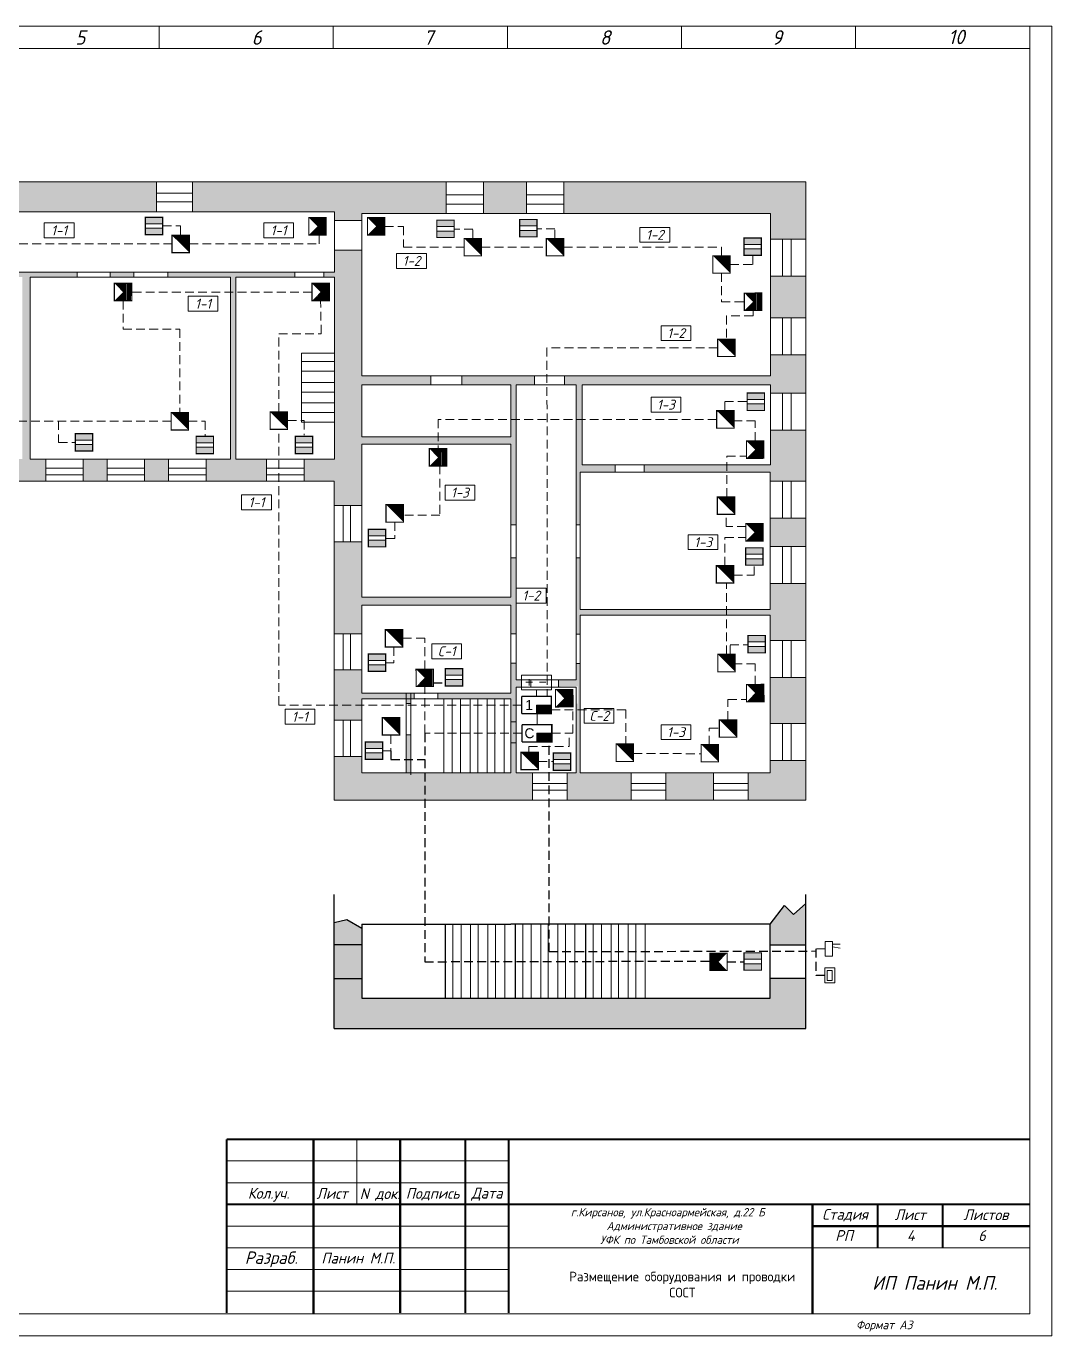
# Model space of a CAD drawing. Header units: inches. Extents: x 859 to 2125, y 393 to 1751.
# Drawn here: x 1152.2 to 1226.6, y 1275.6 to 1370.6 of the extents above; entities that cross this region are included whole.
import ezdxf

# ---------------------------------------------------------------- set-up
doc = ezdxf.new("R2010")
doc.units = ezdxf.units.IN
doc.header["$MEASUREMENT"] = 0
for name, pattern in [('Caddy_Solid', [0]), ('HIDDEN2', [4.7625, 3.175, -1.5875]), ('НЕВИДИМАЯ', [9.525, 6.35, -3.175])]:
    doc.linetypes.add(name, pattern=pattern)
doc.layers.get('0').transparency = 0.7
for name, color, linetype in [('BLK_12_THHN', 9, 'Continuous'), ('DESC', 7, 'Continuous'), ('LINK', 9, 'Continuous')]:
    doc.layers.add(name, color=color, linetype=linetype)
doc.styles.get("Standard").update_dxf_attribs({"font": 'GOST_Common Italic_0.ttf'})

# ---------------------------------------------------------------- blocks, each defined once
blk = doc.blocks.new('Объем')
at = {"const_width": 0.2}
blk.add_lwpolyline([(0, 0), (0, 3), (3, 3), (3, 0)], close=True, dxfattribs=at)
for points in [[(0.21, 2.94), (0.21, 0.09)], [(0.41, 2.94), (0.41, 0.09)], [(0.61, 2.94), (0.61, 0.09)], [(0.8, 2.94), (0.8, 0.09)], [(1.01, 2.94), (1.01, 0.09)], [(1.21, 2.94), (1.21, 0.09)], [(1.39, 1.52), (2.81, 2.97)], [(1.39, 2.94), (1.39, 0.09)], [(1.56, 2.93), (1.56, 1.76)], [(1.76, 2.94), (1.76, 1.94)], [(1.94, 2.95), (1.94, 2.15)], [(2.13, 2.93), (2.13, 2.33)], [(2.3, 2.93), (2.3, 2.52)], [(2.49, 2.94), (2.49, 2.7)], [(1.39, 1.48), (2.82, 0.03)], [(1.56, 0.09), (1.56, 1.25)], [(1.74, 0.06), (1.74, 1.05)], [(1.94, 0.06), (1.94, 0.87)], [(2.13, 0.05), (2.13, 0.66)], [(2.31, 0.06), (2.31, 0.48)], [(2.49, 0.07), (2.49, 0.29)]]:
    blk.add_lwpolyline(points, dxfattribs=at)
blk = doc.blocks.new('Звуковой')
blk.add_lwpolyline([(0.1, 2.9, 0, 4, 0), (1.5, 1.51, 4, 4, 0)], format="xyseb")
at = {"const_width": 0.2}
blk.add_lwpolyline([(0, 0), (0, 3), (3, 3), (3, 0)], close=True, dxfattribs=at)

msp = doc.modelspace()

# ---------------------------------------------------------------- hatches: boundary and pattern name
at = {"layer": 'DESC'}
h = msp.add_hatch(color=0, dxfattribs=at)
h.dxf.hatch_style = 1
h.paths.add_polyline_path([(1206.217, 1356.991), (1206.217, 1355.137), (1208.785, 1355.137), (1208.785, 1359.302), (1191.217, 1359.302), (1191.217, 1356.991)])
h.paths.add_polyline_path([(1182.685, 1356.991), (1182.685, 1359.302), (1164.272, 1359.302), (1164.272, 1357.114), (1174.584, 1357.114), (1174.584, 1356.485), (1176.558, 1356.485), (1176.558, 1356.991)])
h.paths.add_polyline_path([(1188.51, 1356.991), (1188.51, 1359.302), (1185.393, 1359.302), (1185.393, 1356.991)])
h.paths.add_polyline_path([(1161.651, 1357.114), (1161.651, 1359.302), (1149.719, 1359.302), (1149.719, 1357.114)])
h.paths.add_polyline_path([(1139.746, 1359.302), (1139.746, 1357.62), (1142.655, 1357.62), (1142.655, 1356.367), (1144.731, 1356.367), (1144.731, 1357.114), (1147.099, 1357.114), (1147.099, 1359.302)])
h.paths.add_polyline_path([(1144.731, 1352.382), (1148.5, 1352.382), (1148.5, 1352.742), (1144.731, 1352.742), (1144.731, 1354.297), (1142.655, 1354.297), (1142.655, 1352.742), (1139.974, 1352.742), (1139.974, 1352.389), (1142.655, 1352.389), (1142.655, 1338.921), (1141.308, 1338.921), (1141.308, 1337.565), (1147.019, 1337.565), (1147.019, 1339.172), (1144.731, 1339.163)])
h.paths.add_polyline_path([(1151.917, 1339.192), (1149.744, 1339.184), (1149.744, 1337.565), (1153.616, 1337.565), (1153.616, 1339.163), (1152.48, 1339.163), (1152.48, 1352.382), (1155.906, 1352.382), (1155.906, 1352.742), (1150.749, 1352.742), (1150.749, 1352.382), (1151.917, 1352.382)])
h.paths.add_polyline_path([(1167.41, 1352.382), (1171.695, 1352.382), (1171.695, 1352.742), (1162.486, 1352.742), (1162.486, 1352.382), (1167.022, 1352.382), (1167.022, 1339.163), (1165.252, 1339.163), (1165.252, 1337.565), (1169.647, 1337.565), (1169.647, 1339.163), (1167.41, 1339.163)])
h.paths.add_polyline_path([(1160.014, 1352.382), (1160.014, 1352.742), (1158.304, 1352.742), (1158.304, 1352.382)])
h.paths.add_polyline_path([(1135.66, 1352.742), (1135.66, 1352.389), (1135.909, 1352.389), (1135.909, 1338.921), (1134.569, 1338.921), (1134.569, 1337.565), (1138.784, 1337.565), (1138.784, 1338.921), (1136.289, 1338.921), (1136.289, 1352.389), (1137.736, 1352.389), (1137.736, 1352.742)])
h.paths.add_polyline_path([(1124.693, 1350.314), (1133.327, 1350.314), (1133.327, 1352.389), (1133.721, 1352.389), (1133.721, 1352.742), (1133.321, 1352.742), (1133.321, 1354.336), (1132.961, 1354.336), (1132.961, 1350.674), (1124.693, 1350.674), (1124.693, 1354.863), (1124.079, 1354.863), (1124.079, 1353.536), (1109.624, 1353.536), (1109.624, 1357.908), (1111.667, 1357.908), (1111.667, 1359.302), (1108.17, 1359.302), (1108.17, 1357.908), (1109.13, 1357.908), (1109.13, 1353.541), (1108.17, 1353.541), (1108.17, 1352.892), (1124.079, 1352.892), (1124.079, 1339.3), (1123.419, 1339.3), (1123.419, 1337.565), (1126.086, 1337.565), (1126.086, 1338.921), (1124.693, 1338.921)])
h.paths.add_polyline_path([(1124.079, 1357.908), (1124.079, 1356.827), (1124.693, 1356.827), (1124.693, 1357.908), (1127.369, 1357.908), (1127.369, 1359.302), (1114.466, 1359.302), (1114.466, 1357.908)], flags=17)
h.paths.add_polyline_path([(1137.134, 1357.62), (1137.134, 1359.302), (1130.169, 1359.302), (1130.169, 1357.908), (1132.961, 1357.908), (1132.961, 1356.555), (1133.321, 1356.555), (1133.321, 1357.62)])
h.paths.add_polyline_path([(1128.609, 1338.921), (1128.609, 1337.565), (1132.046, 1337.565), (1132.046, 1338.921)], flags=17)
h.paths.add_polyline_path([(1158.072, 1337.565), (1158.072, 1339.163), (1156.34, 1339.163), (1156.34, 1337.565)])
h.paths.add_polyline_path([(1162.528, 1337.565), (1162.528, 1339.163), (1160.796, 1339.163), (1160.796, 1337.565)])
at = {"layer": 'DESC', "lineweight": 15}
h = msp.add_hatch(color=0, dxfattribs=at)
h.dxf.hatch_style = 1
h.paths.add_polyline_path([(1160.85, 1355.934), (1160.85, 1355.467), (1162.11, 1355.467), (1162.11, 1355.934)])
h.paths.add_polyline_path([(1162.11, 1356.259), (1162.11, 1356.726), (1160.85, 1356.726), (1160.85, 1356.259)])
h = msp.add_hatch(color=0, dxfattribs=at)
h.dxf.hatch_style = 1
h.paths.add_polyline_path([(1181.999, 1355.726), (1181.999, 1355.259), (1183.259, 1355.259), (1183.259, 1355.726)])
h.paths.add_polyline_path([(1183.259, 1356.052), (1183.259, 1356.519), (1181.999, 1356.519), (1181.999, 1356.052)])
h = msp.add_hatch(color=0, dxfattribs=at)
h.dxf.hatch_style = 1
h.paths.add_polyline_path([(1188.018, 1355.777), (1188.018, 1355.31), (1189.278, 1355.31), (1189.278, 1355.777)])
h.paths.add_polyline_path([(1189.278, 1356.102), (1189.278, 1356.57), (1188.018, 1356.57), (1188.018, 1356.102)])
at = {"layer": 'DESC'}
h = msp.add_hatch(color=0, dxfattribs=at)
h.dxf.hatch_style = 1
h.paths.add_polyline_path([(1174.584, 1339.163), (1172.372, 1339.163), (1172.372, 1337.565), (1174.561, 1337.565), (1174.561, 1335.801), (1176.558, 1335.801), (1176.558, 1340.263), (1187.366, 1340.263), (1187.366, 1334.415), (1187.77, 1334.415), (1187.77, 1344.574), (1189.1, 1344.574), (1189.1, 1345.226), (1183.817, 1345.226), (1183.817, 1344.574), (1187.366, 1344.574), (1187.366, 1340.781), (1176.558, 1340.781), (1176.558, 1344.574), (1181.56, 1344.574), (1181.56, 1345.226), (1176.558, 1345.226), (1176.558, 1354.337), (1174.584, 1354.337), (1174.584, 1352.742), (1173.795, 1352.742), (1173.795, 1352.382), (1174.584, 1352.382)])
h.paths.add_polyline_path([(1191.274, 1345.226), (1191.274, 1344.574), (1192.117, 1344.574), (1192.117, 1334.415), (1192.409, 1334.415), (1192.409, 1338.223), (1194.949, 1338.223), (1194.949, 1338.753), (1192.564, 1338.753), (1192.564, 1344.574), (1206.217, 1344.574), (1206.217, 1343.958), (1208.785, 1343.958), (1208.785, 1346.737), (1206.217, 1346.737), (1206.217, 1345.226)])
h.paths.add_polyline_path([(1206.217, 1349.427), (1208.785, 1349.427), (1208.785, 1352.447), (1206.217, 1352.447)])
at = {"layer": 'DESC', "lineweight": 15}
h = msp.add_hatch(color=0, dxfattribs=at)
h.dxf.hatch_style = 1
h.paths.add_polyline_path([(1204.302, 1354.428), (1204.302, 1353.961), (1205.562, 1353.961), (1205.562, 1354.428)])
h.paths.add_polyline_path([(1205.562, 1354.753), (1205.562, 1355.221), (1204.302, 1355.221), (1204.302, 1354.753)])
h = msp.add_hatch(color=0, dxfattribs=at)
h.dxf.hatch_style = 1
h.paths.add_polyline_path([(1204.525, 1343.176), (1204.525, 1342.708), (1205.785, 1342.708), (1205.785, 1343.176)])
h.paths.add_polyline_path([(1205.785, 1343.501), (1205.785, 1343.968), (1204.525, 1343.968), (1204.525, 1343.501)])
h = msp.add_hatch(color=0, dxfattribs=at)
h.dxf.hatch_style = 1
h.paths.add_polyline_path([(1155.767, 1340.23), (1155.767, 1339.762), (1157.027, 1339.762), (1157.027, 1340.23)])
h.paths.add_polyline_path([(1157.027, 1340.555), (1157.027, 1341.022), (1155.767, 1341.022), (1155.767, 1340.555)])
at = {"layer": 'DESC'}
h = msp.add_hatch(color=0, dxfattribs=at)
h.dxf.hatch_style = 1
h.paths.add_polyline_path([(1188.956, 1314.437), (1188.956, 1316.399), (1187.77, 1316.399), (1187.77, 1318.58), (1187.366, 1318.58), (1187.366, 1316.399), (1176.558, 1316.399), (1176.558, 1317.605), (1174.561, 1317.605), (1174.561, 1314.437)])
h.paths.add_polyline_path([(1196.115, 1314.437), (1196.115, 1316.399), (1192.409, 1316.399), (1192.409, 1324.349), (1192.117, 1324.349), (1192.117, 1323.153), (1190.827, 1323.153), (1190.827, 1322.618), (1190.974, 1322.618), (1190.974, 1322.696), (1192.234, 1322.698), (1192.236, 1321.438), (1192.117, 1321.438), (1192.117, 1316.399), (1191.471, 1316.399), (1191.471, 1314.437)])
h.paths.add_polyline_path([(1208.785, 1314.437), (1208.785, 1317.31), (1206.209, 1317.31), (1206.209, 1316.399), (1204.594, 1316.399), (1204.594, 1314.437)])
h.paths.add_polyline_path([(1202.079, 1314.437), (1202.079, 1316.399), (1198.63, 1316.399), (1198.63, 1314.437)])
h.paths.add_polyline_path([(1208.785, 1323.324), (1206.209, 1323.324), (1206.209, 1320), (1208.785, 1320)])
h.paths.add_polyline_path([(1208.785, 1330.139), (1206.209, 1330.139), (1206.209, 1328.256), (1192.409, 1328.256), (1192.409, 1332.013), (1192.117, 1332.013), (1192.117, 1326.481), (1192.409, 1326.481), (1192.409, 1327.843), (1206.209, 1327.843), (1206.209, 1326.013), (1208.785, 1326.013)])
h.paths.add_polyline_path([(1208.785, 1332.828), (1208.785, 1334.891), (1206.209, 1334.891), (1206.209, 1332.828)])
h.paths.add_polyline_path([(1206.217, 1338.753), (1197.06, 1338.753), (1197.06, 1338.223), (1206.209, 1338.223), (1206.209, 1337.581), (1208.785, 1337.581), (1208.785, 1341.269), (1206.217, 1341.269)])
h.paths.add_polyline_path([(1176.558, 1329.167), (1176.558, 1333.176), (1174.561, 1333.176), (1174.561, 1326.502), (1176.558, 1326.502), (1176.558, 1328.569), (1187.366, 1328.569), (1187.366, 1326.493), (1187.77, 1326.493), (1187.77, 1332.013), (1187.366, 1332.013), (1187.366, 1329.167)])
at = {"layer": 'DESC', "lineweight": 15}
h = msp.add_hatch(color=0, dxfattribs=at)
h.dxf.hatch_style = 1
h.paths.add_polyline_path([(1164.532, 1340.036), (1164.532, 1339.568), (1165.792, 1339.568), (1165.792, 1340.036)])
h.paths.add_polyline_path([(1165.792, 1340.361), (1165.792, 1340.828), (1164.532, 1340.828), (1164.532, 1340.361)])
h = msp.add_hatch(color=0, dxfattribs=at)
h.dxf.hatch_style = 1
h.paths.add_polyline_path([(1171.732, 1340.036), (1171.732, 1339.568), (1172.992, 1339.568), (1172.992, 1340.036)])
h.paths.add_polyline_path([(1172.992, 1340.361), (1172.992, 1340.828), (1171.732, 1340.828), (1171.732, 1340.361)])
h = msp.add_hatch(color=0, dxfattribs=at)
h.dxf.hatch_style = 1
h.paths.add_polyline_path([(1177.032, 1333.284), (1177.032, 1332.816), (1178.292, 1332.816), (1178.292, 1333.284)])
h.paths.add_polyline_path([(1178.292, 1333.609), (1178.292, 1334.076), (1177.032, 1334.076), (1177.032, 1333.609)])
h = msp.add_hatch(color=0, dxfattribs=at)
h.dxf.hatch_style = 1
h.paths.add_polyline_path([(1204.418, 1331.945), (1204.418, 1331.477), (1205.678, 1331.477), (1205.678, 1331.945)])
h.paths.add_polyline_path([(1205.678, 1332.27), (1205.678, 1332.737), (1204.418, 1332.737), (1204.418, 1332.27)])
h = msp.add_hatch(color=0, dxfattribs=at)
h.dxf.hatch_style = 1
h.paths.add_polyline_path([(1204.586, 1325.579), (1204.586, 1325.112), (1205.846, 1325.112), (1205.846, 1325.579)])
h.paths.add_polyline_path([(1205.846, 1325.905), (1205.846, 1326.372), (1204.586, 1326.372), (1204.586, 1325.905)])
h = msp.add_hatch(color=0, dxfattribs=at)
h.dxf.hatch_style = 1
h.paths.add_polyline_path([(1177.032, 1324.24), (1177.032, 1323.773), (1178.292, 1323.773), (1178.292, 1324.24)])
h.paths.add_polyline_path([(1178.292, 1324.565), (1178.292, 1325.033), (1177.032, 1325.033), (1177.032, 1324.565)])
at = {"layer": 'DESC'}
h = msp.add_hatch(color=0, dxfattribs=at)
h.dxf.hatch_style = 1
h.paths.add_polyline_path([(1176.558, 1322.191), (1176.558, 1323.877), (1174.561, 1323.877), (1174.561, 1320.229), (1176.558, 1320.229), (1176.558, 1321.781), (1180.353, 1321.781), (1180.353, 1322.191)])
h.paths.add_polyline_path([(1187.366, 1321.781), (1187.366, 1320.116), (1187.77, 1320.116), (1187.77, 1322.618), (1188.159, 1322.618), (1188.159, 1323.153), (1187.77, 1323.153), (1187.77, 1324.361), (1187.366, 1324.361), (1187.366, 1322.191), (1182.083, 1322.191), (1182.083, 1321.781)])
at = {"layer": 'DESC', "lineweight": 15}
h = msp.add_hatch(color=0, dxfattribs=at)
h.dxf.hatch_style = 1
h.paths.add_polyline_path([(1182.622, 1323.181), (1182.622, 1322.714), (1183.882, 1322.714), (1183.882, 1323.181)])
h.paths.add_polyline_path([(1183.882, 1323.506), (1183.882, 1323.973), (1182.622, 1323.973), (1182.622, 1323.506)])
at = {"layer": 'DESC'}
for points in [[(1189.239, 1321.33), (1189.239, 1320.7), (1190.319, 1320.7), (1190.319, 1321.33)], [(1189.267, 1319.277), (1189.267, 1318.647), (1190.347, 1318.647), (1190.347, 1319.277)]]:
    msp.add_hatch(color=0, dxfattribs=at).paths.add_polyline_path(points)
h = msp.add_hatch(color=0, dxfattribs=at)
h.dxf.hatch_style = 1
h.paths.add_polyline_path([(1187.77, 1320.116), (1187.366, 1320.116), (1187.366, 1318.58), (1187.77, 1318.58)])
at = {"layer": 'DESC', "lineweight": 15}
h = msp.add_hatch(color=0, dxfattribs=at)
h.dxf.hatch_style = 1
h.paths.add_polyline_path([(1176.815, 1317.855), (1176.815, 1317.387), (1178.075, 1317.387), (1178.075, 1317.855)])
h.paths.add_polyline_path([(1178.075, 1318.18), (1178.075, 1318.647), (1176.815, 1318.647), (1176.815, 1318.18)])
h = msp.add_hatch(color=0, dxfattribs=at)
h.dxf.hatch_style = 1
h.paths.add_polyline_path([(1190.464, 1317.058), (1190.464, 1316.59), (1191.724, 1316.59), (1191.724, 1317.058)])
h.paths.add_polyline_path([(1191.724, 1317.383), (1191.724, 1317.85), (1190.464, 1317.85), (1190.464, 1317.383)])
h = msp.add_hatch(color=0, dxfattribs=at)
h.dxf.hatch_style = 1
h.paths.add_polyline_path([(1205.566, 1302.884), (1205.566, 1303.352), (1204.306, 1303.352), (1204.306, 1302.884)])
h.paths.add_polyline_path([(1204.306, 1302.559), (1204.306, 1302.092), (1205.566, 1302.092), (1205.566, 1302.559)])
at = {"layer": 'LINK'}
h = msp.add_hatch(color=0, dxfattribs=at)
h.dxf.hatch_style = 1
h.paths.add_polyline_path([(1179.773, 1321.781), (1179.773, 1321.44), (1180.122, 1321.44), (1180.122, 1321.781)])
h.paths.add_polyline_path([(1180.122, 1319.155), (1179.773, 1319.155), (1179.773, 1317.365), (1180.122, 1317.365)])
h.paths.add_polyline_path([(1180.122, 1317.365), (1179.773, 1317.365), (1179.773, 1316.399), (1180.122, 1316.399)])
h = msp.add_hatch(color=0, dxfattribs=at)
h.dxf.hatch_style = 1
h.paths.add_polyline_path([(1208.785, 1306.938), (1207.896, 1306.116), (1207.231, 1306.781), (1206.209, 1305.43), (1206.209, 1303.92), (1208.785, 1303.92)])
h = msp.add_hatch(color=0, dxfattribs=at)
h.dxf.hatch_style = 1
h.paths.add_polyline_path([(1176.558, 1305.123), (1175.468, 1305.75), (1174.561, 1305.527), (1174.561, 1303.96), (1176.558, 1303.96)])
h.paths.add_polyline_path([(1208.785, 1301.504), (1206.209, 1301.504), (1206.209, 1300.048), (1176.558, 1300.048), (1176.558, 1301.485), (1174.561, 1301.485), (1174.561, 1297.866), (1208.785, 1297.866)])
h = msp.add_hatch(color=0, dxfattribs=at)
h.dxf.hatch_style = 1
h.paths.add_polyline_path([(1174.561, 1301.485), (1176.558, 1301.485), (1176.558, 1303.96), (1174.561, 1303.96)])

# ---------------------------------------------------------------- linework, layer by layer
at = {"layer": 'BLK_12_THHN', "color": 0, "lineweight": 15}
for p, q in [((1108.17, 1359.302), (1208.785, 1359.302)), ((1161.651, 1357.114), (1161.651, 1359.302)), ((1164.272, 1357.114), (1164.272, 1359.302)), ((1182.685, 1356.991), (1182.685, 1359.302)), ((1185.393, 1356.991), (1185.393, 1359.302)), ((1188.51, 1356.991), (1188.51, 1359.302)), ((1191.217, 1356.991), (1191.217, 1359.302)), ((1208.785, 1359.302), (1208.785, 1314.437)), ((1164.272, 1358.485), (1161.651, 1358.485)), ((1185.393, 1358.353), (1182.685, 1358.353)), ((1191.217, 1358.353), (1188.51, 1358.353)), ((1164.272, 1357.85), (1161.651, 1357.85)), ((1185.393, 1357.677), (1182.685, 1357.677)), ((1191.217, 1357.677), (1188.51, 1357.677)), ((1144.731, 1357.114), (1174.584, 1357.114)), ((1174.584, 1357.114), (1174.584, 1352.742)), ((1176.558, 1356.485), (1174.584, 1356.485)), ((1176.558, 1356.991), (1206.217, 1356.991)), ((1176.558, 1345.226), (1176.558, 1356.991)), ((1206.217, 1356.991), (1206.217, 1345.226)), ((1176.558, 1354.337), (1174.584, 1354.337)), ((1206.217, 1355.137), (1208.793, 1355.137)), ((1207.102, 1352.447), (1207.102, 1355.137)), ((1207.736, 1352.447), (1207.736, 1355.137)), ((1174.584, 1352.742), (1144.731, 1352.742)), ((1155.906, 1352.382), (1155.906, 1352.742)), ((1158.304, 1352.382), (1158.304, 1352.742)), ((1160.014, 1352.382), (1160.014, 1352.742)), ((1162.486, 1352.382), (1162.486, 1352.742)), ((1171.695, 1352.382), (1171.695, 1352.742)), ((1173.795, 1352.382), (1173.795, 1352.742)), ((1206.217, 1352.447), (1208.793, 1352.447)), ((1167.022, 1352.382), (1152.48, 1352.382)), ((1152.48, 1352.382), (1152.48, 1339.163)), ((1167.022, 1339.163), (1167.022, 1352.382)), ((1167.41, 1339.163), (1167.41, 1352.382)), ((1167.41, 1352.382), (1174.584, 1352.382)), ((1174.584, 1352.382), (1174.584, 1339.163)), ((1206.217, 1349.427), (1208.793, 1349.427)), ((1207.102, 1346.737), (1207.102, 1349.427)), ((1207.736, 1346.737), (1207.736, 1349.427)), ((1172.179, 1341.848), (1172.179, 1346.875)), ((1172.179, 1346.875), (1174.584, 1346.875)), ((1206.217, 1346.737), (1208.793, 1346.737)), ((1174.584, 1346.258), (1172.179, 1346.258)), ((1174.584, 1345.552), (1172.179, 1345.552)), ((1206.217, 1345.226), (1176.558, 1345.226)), ((1181.56, 1344.574), (1181.56, 1345.226)), ((1183.817, 1344.574), (1183.817, 1345.226)), ((1189.1, 1344.574), (1189.1, 1345.226)), ((1191.274, 1344.574), (1191.274, 1345.226)), ((1174.584, 1344.729), (1172.179, 1344.729)), ((1174.584, 1344.023), (1172.179, 1344.023)), ((1187.366, 1344.574), (1176.558, 1344.574)), ((1176.558, 1344.574), (1176.558, 1340.781)), ((1187.366, 1340.781), (1187.366, 1344.574)), ((1192.117, 1344.574), (1187.77, 1344.574)), ((1187.77, 1344.574), (1187.77, 1323.153)), ((1192.117, 1323.153), (1192.117, 1344.574)), ((1192.564, 1338.753), (1192.564, 1344.574)), ((1192.564, 1344.574), (1206.217, 1344.574)), ((1206.217, 1344.574), (1206.217, 1338.753)), ((1206.217, 1343.958), (1208.793, 1343.958)), ((1207.102, 1341.269), (1207.102, 1343.958)), ((1207.736, 1341.269), (1207.736, 1343.958)), ((1174.584, 1343.259), (1172.179, 1343.259)), ((1174.584, 1342.553), (1172.179, 1342.553)), ((1174.584, 1341.848), (1172.179, 1341.848)), ((1206.217, 1341.269), (1208.793, 1341.269)), ((1176.558, 1340.781), (1187.366, 1340.781)), ((1187.366, 1340.263), (1176.558, 1340.263)), ((1176.558, 1340.263), (1176.558, 1329.167)), ((1187.366, 1329.167), (1187.366, 1340.263)), ((1152.48, 1339.163), (1167.022, 1339.163)), ((1153.616, 1337.565), (1153.616, 1339.163)), ((1156.34, 1337.565), (1156.34, 1339.163)), ((1158.072, 1337.565), (1158.072, 1339.163)), ((1160.796, 1337.565), (1160.796, 1339.163)), ((1162.528, 1337.565), (1162.528, 1339.163)), ((1165.252, 1337.565), (1165.252, 1339.163)), ((1174.584, 1339.163), (1167.41, 1339.163)), ((1169.647, 1337.565), (1169.647, 1339.163)), ((1172.372, 1337.565), (1172.372, 1339.163)), ((1156.34, 1338.52), (1153.616, 1338.52)), ((1160.796, 1338.52), (1158.072, 1338.52)), ((1165.252, 1338.52), (1162.528, 1338.52)), ((1172.372, 1338.52), (1169.647, 1338.52)), ((1192.409, 1328.256), (1192.409, 1338.223)), ((1192.409, 1338.223), (1206.209, 1338.223)), ((1206.217, 1338.753), (1192.564, 1338.753)), ((1194.949, 1338.223), (1194.949, 1338.753)), ((1197.06, 1338.223), (1197.06, 1338.753)), ((1206.209, 1338.223), (1206.209, 1328.256)), ((1174.561, 1337.565), (1123.419, 1337.565)), ((1156.34, 1338.026), (1153.616, 1338.026)), ((1160.796, 1338.026), (1158.072, 1338.026)), ((1165.252, 1338.026), (1162.528, 1338.026)), ((1172.372, 1338.026), (1169.647, 1338.026)), ((1174.561, 1314.437), (1174.561, 1337.565)), ((1206.209, 1337.581), (1208.785, 1337.581)), ((1207.093, 1334.891), (1207.093, 1337.581)), ((1207.727, 1334.891), (1207.727, 1337.581)), ((1176.558, 1335.801), (1174.561, 1335.801)), ((1175.197, 1333.176), (1175.197, 1335.801)), ((1175.746, 1333.176), (1175.746, 1335.801)), ((1187.77, 1334.415), (1187.366, 1334.415)), ((1192.409, 1334.415), (1192.117, 1334.415)), ((1206.209, 1334.891), (1208.785, 1334.891)), ((1176.558, 1333.176), (1174.561, 1333.176)), ((1206.209, 1332.828), (1208.785, 1332.828)), ((1207.093, 1330.139), (1207.093, 1332.828)), ((1207.727, 1330.139), (1207.727, 1332.828)), ((1187.77, 1332.013), (1187.366, 1332.013)), ((1192.409, 1332.013), (1192.117, 1332.013)), ((1206.209, 1330.139), (1208.785, 1330.139)), ((1176.558, 1329.167), (1187.366, 1329.167)), ((1187.366, 1328.569), (1176.558, 1328.569)), ((1176.558, 1328.569), (1176.558, 1322.191)), ((1187.366, 1322.191), (1187.366, 1328.569)), ((1206.209, 1328.256), (1192.409, 1328.256)), ((1206.209, 1327.843), (1192.409, 1327.843)), ((1192.409, 1327.843), (1192.409, 1316.399)), ((1206.209, 1316.399), (1206.209, 1327.843)), ((1176.558, 1326.502), (1174.561, 1326.502)), ((1175.197, 1323.877), (1175.197, 1326.502)), ((1175.746, 1323.877), (1175.746, 1326.502)), ((1187.77, 1326.493), (1187.366, 1326.493)), ((1192.409, 1326.481), (1192.117, 1326.481)), ((1206.209, 1326.013), (1208.785, 1326.013)), ((1207.093, 1323.324), (1207.093, 1326.013)), ((1207.727, 1323.324), (1207.727, 1326.013)), ((1187.77, 1324.361), (1187.366, 1324.361)), ((1192.409, 1324.349), (1192.117, 1324.349)), ((1176.558, 1323.877), (1174.561, 1323.877)), ((1187.77, 1323.153), (1192.117, 1323.153)), ((1188.82, 1322.618), (1188.82, 1323.153)), ((1190.827, 1322.618), (1190.827, 1323.153)), ((1206.209, 1323.324), (1208.785, 1323.324)), ((1176.558, 1322.191), (1187.366, 1322.191)), ((1179.773, 1316.399), (1179.773, 1322.191)), ((1180.122, 1316.258), (1180.122, 1322.191)), ((1187.77, 1322.618), (1192.117, 1322.618)), ((1187.77, 1316.399), (1187.77, 1322.618)), ((1192.117, 1322.618), (1192.117, 1316.399)), ((1176.558, 1321.781), (1176.558, 1316.399)), ((1187.366, 1321.781), (1176.558, 1321.781)), ((1180.122, 1321.44), (1179.773, 1321.44)), ((1182.514, 1316.399), (1182.514, 1321.781)), ((1183.121, 1316.399), (1183.121, 1321.781)), ((1183.729, 1316.399), (1183.729, 1321.781)), ((1184.419, 1316.399), (1184.419, 1321.781)), ((1184.972, 1316.399), (1184.972, 1321.781)), ((1185.662, 1316.399), (1185.662, 1321.781)), ((1186.214, 1316.399), (1186.214, 1321.781)), ((1186.904, 1316.399), (1186.904, 1321.781)), ((1187.366, 1316.399), (1187.366, 1321.781)), ((1176.558, 1320.229), (1174.561, 1320.229)), ((1175.197, 1317.605), (1175.197, 1320.229)), ((1175.746, 1317.605), (1175.746, 1320.229)), ((1206.209, 1320), (1208.785, 1320)), ((1207.093, 1317.31), (1207.093, 1320)), ((1207.727, 1317.31), (1207.727, 1320)), ((1180.122, 1319.155), (1179.773, 1319.155)), ((1176.558, 1317.605), (1174.561, 1317.605)), ((1206.209, 1317.31), (1208.785, 1317.31)), ((1176.558, 1316.399), (1187.366, 1316.399)), ((1192.117, 1316.399), (1187.77, 1316.399)), ((1188.956, 1314.437), (1188.956, 1316.399)), ((1191.471, 1314.437), (1191.471, 1316.399)), ((1192.409, 1316.399), (1206.209, 1316.399)), ((1196.115, 1314.437), (1196.115, 1316.399)), ((1198.63, 1314.437), (1198.63, 1316.399)), ((1202.079, 1314.437), (1202.079, 1316.399)), ((1204.594, 1314.437), (1204.594, 1316.399)), ((1191.471, 1315.639), (1188.956, 1315.639)), ((1198.63, 1315.639), (1196.115, 1315.639)), ((1204.594, 1315.639), (1202.079, 1315.639)), ((1208.785, 1314.437), (1174.561, 1314.437)), ((1191.471, 1315.149), (1188.956, 1315.149)), ((1198.63, 1315.149), (1196.115, 1315.149)), ((1204.594, 1315.149), (1202.079, 1315.149)), ((1183.161, 1300.048), (1183.161, 1305.43)), ((1183.769, 1300.048), (1183.769, 1305.43)), ((1184.459, 1300.048), (1184.459, 1305.43)), ((1185.011, 1300.048), (1185.011, 1305.43)), ((1185.701, 1300.048), (1185.701, 1305.43)), ((1186.254, 1300.048), (1186.254, 1305.43)), ((1186.944, 1300.048), (1186.944, 1305.43)), ((1188.247, 1300.048), (1188.247, 1305.43)), ((1188.854, 1300.048), (1188.854, 1305.43)), ((1189.545, 1300.048), (1189.545, 1305.43)), ((1190.097, 1300.048), (1190.097, 1305.43)), ((1190.787, 1300.048), (1190.787, 1305.43)), ((1191.339, 1300.048), (1191.339, 1305.43)), ((1192.03, 1300.048), (1192.03, 1305.43)), ((1193.35, 1300.048), (1193.35, 1305.43)), ((1193.958, 1300.048), (1193.958, 1305.43)), ((1194.648, 1300.048), (1194.648, 1305.43)), ((1195.201, 1300.048), (1195.201, 1305.43)), ((1195.891, 1300.048), (1195.891, 1305.43)), ((1196.443, 1300.048), (1196.443, 1305.43)), ((1197.133, 1300.048), (1197.133, 1305.43))]:
    msp.add_line(p, q, dxfattribs=at)
at = {"layer": 'BLK_12_THHN', "color": 0, "linetype": 'HIDDEN2', "ltscale": 0.2}
msp.add_line((1210.166, 1301.707), (1209.523, 1301.707), dxfattribs=at)
at = {"layer": 'DESC', "linetype": 'Caddy_Solid', "lineweight": 15}
for p, q in [((1161.844, 1368.993), (1161.844, 1370.593)), ((1174.484, 1368.993), (1174.484, 1370.593)), ((1187.124, 1368.993), (1187.124, 1370.593)), ((1199.764, 1368.993), (1199.764, 1370.593)), ((1212.404, 1368.993), (1212.404, 1370.593)), ((1225.044, 1368.993), (1225.044, 1370.593)), ((1098.644, 1368.973), (1225.044, 1368.973)), ((1225.044, 1368.973), (1225.044, 1277.153)), ((1225.044, 1277.153), (1094.804, 1277.153))]:
    msp.add_line(p, q, dxfattribs=at)
at = {"layer": 'DESC', "color": 0, "linetype": 'HIDDEN2', "lineweight": 15, "ltscale": 0.2}
for p, q in [((1162.11, 1356.097), (1163.407, 1356.097)), ((1163.407, 1356.097), (1163.407, 1355.419)), ((1173.47, 1354.789), (1173.469, 1355.437)), ((1178.231, 1356.059), (1179.586, 1356.059)), ((1179.586, 1356.059), (1179.586, 1354.559)), ((1184.617, 1355.866), (1183.32, 1355.866)), ((1184.617, 1355.189), (1184.617, 1355.866)), ((1190.579, 1355.878), (1189.282, 1355.878)), ((1190.579, 1355.189), (1190.579, 1355.878)), ((1149.786, 1354.789), (1162.777, 1354.789)), ((1164.037, 1354.789), (1173.47, 1354.789)), ((1179.586, 1354.559), (1183.987, 1354.559)), ((1185.247, 1354.559), (1189.949, 1354.559)), ((1191.209, 1354.559), (1202.667, 1354.559)), ((1202.667, 1354.559), (1202.667, 1353.931)), ((1204.932, 1353.301), (1204.932, 1353.961)), ((1202.667, 1352.671), (1202.667, 1350.593)), ((1203.297, 1353.301), (1204.932, 1353.301)), ((1159.231, 1350.67), (1159.231, 1348.613)), ((1172.941, 1351.298), (1159.86, 1351.301)), ((1173.614, 1348.274), (1173.564, 1350.67)), ((1202.667, 1350.593), (1204.327, 1350.593)), ((1204.959, 1349.583), (1203.024, 1349.583)), ((1203.024, 1349.583), (1203.024, 1347.882)), ((1204.959, 1349.964), (1204.959, 1349.583)), ((1159.231, 1348.613), (1163.348, 1348.613)), ((1163.348, 1348.613), (1163.348, 1342.554)), ((1170.542, 1342.596), (1170.542, 1348.274)), ((1170.542, 1348.274), (1173.614, 1348.274)), ((1202.394, 1347.252), (1189.997, 1347.252)), ((1189.997, 1347.252), (1190.025, 1321.96)), ((1202.907, 1342.687), (1202.907, 1343.355)), ((1202.907, 1343.355), (1204.509, 1343.355)), ((1171.172, 1341.966), (1172.386, 1341.966)), ((1172.386, 1341.966), (1172.386, 1340.906)), ((1202.321, 1342.057), (1182.092, 1342.057)), ((1182.092, 1342.057), (1182.092, 1339.93)), ((1162.718, 1341.924), (1148.774, 1341.924)), ((1154.553, 1341.924), (1154.553, 1340.392)), ((1163.978, 1341.937), (1165.193, 1341.937)), ((1165.193, 1341.937), (1165.193, 1340.864)), ((1170.542, 1321.33), (1170.542, 1341.336)), ((1205.111, 1341.964), (1203.581, 1341.964)), ((1205.111, 1340.496), (1205.111, 1341.964)), ((1154.553, 1340.392), (1155.767, 1340.392)), ((1203.053, 1336.424), (1203.053, 1339.384)), ((1203.053, 1339.384), (1204.483, 1339.384)), ((1182.217, 1338.707), (1182.217, 1335.107)), ((1178.951, 1334.606), (1178.951, 1333.405)), ((1182.217, 1335.107), (1179.581, 1335.107)), ((1203.002, 1334.291), (1203.002, 1335.164)), ((1202.918, 1333.481), (1204.433, 1333.484)), ((1202.918, 1331.447), (1202.918, 1333.481)), ((1204.431, 1334.291), (1203.002, 1334.291)), ((1178.951, 1333.405), (1178.272, 1333.405)), ((1203.548, 1330.746), (1205.048, 1330.746)), ((1205.048, 1330.746), (1205.048, 1331.477)), ((1203.028, 1325.004), (1203.031, 1330.187)), ((1181.128, 1326.172), (1179.523, 1326.172)), ((1181.128, 1323.93), (1181.128, 1326.172)), ((1178.893, 1325.542), (1178.893, 1324.402)), ((1203.3, 1325.004), (1203.3, 1325.704)), ((1203.3, 1325.704), (1204.586, 1325.704)), ((1178.893, 1324.402), (1178.214, 1324.402)), ((1205.116, 1324.325), (1203.658, 1324.325)), ((1205.116, 1322.824), (1205.116, 1324.325)), ((1181.131, 1319.277), (1181.131, 1322.67)), ((1188.159, 1321.33), (1170.542, 1321.33)), ((1191.885, 1319.277), (1191.885, 1321.437)), ((1203.137, 1321.735), (1204.488, 1321.737)), ((1203.137, 1320.251), (1203.137, 1321.735)), ((1190.319, 1320.977), (1195.719, 1320.977)), ((1195.719, 1320.977), (1195.719, 1318.496)), ((1178.676, 1319.156), (1178.676, 1318.017)), ((1188.187, 1319.277), (1181.131, 1319.277)), ((1190.347, 1319.277), (1191.885, 1319.277)), ((1191.606, 1318.315), (1191.606, 1319.277)), ((1201.782, 1318.468), (1201.782, 1319.662)), ((1201.782, 1319.662), (1202.507, 1319.662)), ((1188.671, 1317.894), (1188.671, 1318.315)), ((1188.671, 1318.315), (1191.606, 1318.315)), ((1178.676, 1318.017), (1177.997, 1318.017)), ((1196.278, 1317.821), (1201.19, 1317.793)), ((1189.371, 1317.22), (1190.464, 1317.22)), ((1210.191, 1303.635), (1209.523, 1303.635))]:
    msp.add_line(p, q, dxfattribs=at)
at = {"layer": 'DESC', "color": 0, "lineweight": 15}
for p, q in [((1180.353, 1322.191), (1180.353, 1321.781)), ((1182.083, 1322.191), (1182.083, 1321.781)), ((1189.238, 1321.967), (1189.238, 1322.422)), ((1187.366, 1320.116), (1187.77, 1320.116)), ((1189.277, 1319.929), (1189.277, 1320.673)), ((1187.366, 1318.58), (1187.77, 1318.58))]:
    msp.add_line(p, q, dxfattribs=at)
at = {"layer": 'DESC', "color": 7, "lineweight": 15}
for p, q in [((1176.199, 1289.816), (1176.199, 1285.091)), ((1166.749, 1288.241), (1187.224, 1288.241)), ((1166.749, 1286.666), (1187.224, 1286.666)), ((1166.749, 1283.516), (1187.224, 1283.516)), ((1166.749, 1281.941), (1187.224, 1281.941)), ((1187.224, 1281.941), (1225.024, 1281.941)), ((1166.749, 1280.366), (1187.224, 1280.366)), ((1166.749, 1278.791), (1187.224, 1278.791))]:
    msp.add_line(p, q, dxfattribs=at)
at = {"layer": 'DESC', "lineweight": 15}
msp.add_lwpolyline([(1092.244, 1275.553), (1226.644, 1275.553), (1226.644, 1370.593), (1092.244, 1370.593)], close=True, dxfattribs=at)
at = {"layer": 'DESC', "color": 0, "lineweight": 15}
for points in [[(1153.509, 1356.316), (1155.669, 1356.316), (1155.669, 1355.236), (1153.509, 1355.236), (1153.509, 1356.316)], [(1169.436, 1356.318), (1171.596, 1356.318), (1171.596, 1355.238), (1169.436, 1355.238), (1169.436, 1356.318)], [(1196.752, 1355.992), (1198.912, 1355.992), (1198.912, 1354.912), (1196.752, 1354.912), (1196.752, 1355.992)], [(1179.085, 1354.1), (1181.245, 1354.1), (1181.245, 1353.02), (1179.085, 1353.02), (1179.085, 1354.1)], [(1163.958, 1350.993), (1166.118, 1350.993), (1166.118, 1349.913), (1163.958, 1349.913), (1163.958, 1350.993)], [(1198.29, 1348.859), (1200.45, 1348.859), (1200.45, 1347.779), (1198.29, 1347.779), (1198.29, 1348.859)], [(1197.554, 1343.666), (1199.714, 1343.666), (1199.714, 1342.586), (1197.554, 1342.586), (1197.554, 1343.666)], [(1182.599, 1337.285), (1184.759, 1337.285), (1184.759, 1336.205), (1182.599, 1336.205), (1182.599, 1337.285)], [(1167.833, 1336.581), (1169.993, 1336.581), (1169.993, 1335.501), (1167.833, 1335.501), (1167.833, 1336.581)], [(1200.253, 1333.688), (1202.413, 1333.688), (1202.413, 1332.608), (1200.253, 1332.608), (1200.253, 1333.688)], [(1187.77, 1329.808), (1189.93, 1329.808), (1189.93, 1328.728), (1187.77, 1328.728), (1187.77, 1329.808)], [(1181.631, 1325.772), (1183.791, 1325.772), (1183.791, 1324.692), (1181.631, 1324.692), (1181.631, 1325.772)], [(1190.319, 1321.33), (1189.239, 1321.33)], [(1189.239, 1321.33), (1189.239, 1320.7)], [(1192.702, 1321.082), (1194.862, 1321.082), (1194.862, 1320.002), (1192.702, 1320.002), (1192.702, 1321.082)], [(1170.985, 1321.021), (1173.145, 1321.021), (1173.145, 1319.941), (1170.985, 1319.941), (1170.985, 1321.021)], [(1189.239, 1320.7), (1189.239, 1320.7)], [(1190.347, 1319.277), (1189.267, 1319.277)], [(1189.267, 1319.277), (1189.267, 1318.647)], [(1198.282, 1319.9), (1200.442, 1319.9), (1200.442, 1318.82), (1198.282, 1318.82), (1198.282, 1319.9)], [(1189.267, 1318.647), (1189.267, 1318.647)], [(1210.191, 1304.175), (1210.191, 1303.095), (1210.731, 1303.095), (1210.731, 1304.175), (1210.191, 1304.175)], [(1210.731, 1303.964), (1211.271, 1303.964)], [(1210.731, 1303.964), (1210.731, 1303.784), (1211.271, 1303.694)], [(1210.166, 1302.247), (1210.886, 1302.247), (1210.886, 1301.167), (1210.166, 1301.167), (1210.166, 1302.247)], [(1210.348, 1302.066), (1210.708, 1302.066), (1210.708, 1301.346), (1210.348, 1301.346), (1210.348, 1302.066)]]:
    msp.add_lwpolyline(points, dxfattribs=at)
for points, const_width in [([(1160.85, 1356.726), (1162.11, 1356.726), (1162.11, 1355.467), (1160.85, 1355.467), (1160.85, 1356.726)], 0.084), ([(1181.999, 1356.519), (1183.259, 1356.519), (1183.259, 1355.259), (1181.999, 1355.259), (1181.999, 1356.519)], 0.084), ([(1188.018, 1356.57), (1189.278, 1356.57), (1189.278, 1355.31), (1188.018, 1355.31), (1188.018, 1356.57)], 0.084), ([(1204.302, 1355.221), (1205.562, 1355.221), (1205.562, 1353.961), (1204.302, 1353.961), (1204.302, 1355.221)], 0.084), ([(1204.525, 1343.968), (1205.785, 1343.968), (1205.785, 1342.708), (1204.525, 1342.708), (1204.525, 1343.968)], 0.084), ([(1155.767, 1341.022), (1157.027, 1341.022), (1157.027, 1339.762), (1155.767, 1339.762), (1155.767, 1341.022)], 0.084), ([(1164.532, 1340.828), (1165.792, 1340.828), (1165.792, 1339.568), (1164.532, 1339.568), (1164.532, 1340.828)], 0.084), ([(1171.732, 1340.828), (1172.992, 1340.828), (1172.992, 1339.568), (1171.732, 1339.568), (1171.732, 1340.828)], 0.084), ([(1177.032, 1334.076), (1178.292, 1334.076), (1178.292, 1332.816), (1177.032, 1332.816), (1177.032, 1334.076)], 0.084), ([(1204.418, 1332.737), (1205.678, 1332.737), (1205.678, 1331.477), (1204.418, 1331.477), (1204.418, 1332.737)], 0.084), ([(1204.586, 1326.372), (1205.846, 1326.372), (1205.846, 1325.112), (1204.586, 1325.112), (1204.586, 1326.372)], 0.084), ([(1177.032, 1325.033), (1178.292, 1325.033), (1178.292, 1323.773), (1177.032, 1323.773), (1177.032, 1325.033)], 0.084), ([(1182.622, 1323.973), (1183.882, 1323.973), (1183.882, 1322.714), (1182.622, 1322.714), (1182.622, 1323.973)], 0.084), ([(1188.159, 1321.96), (1188.159, 1320.7)], 0.108), ([(1188.159, 1321.96), (1190.319, 1321.96), (1190.319, 1320.7), (1188.159, 1320.7)], 0.108), ([(1188.187, 1319.907), (1188.187, 1318.647)], 0.108), ([(1188.187, 1319.907), (1190.347, 1319.907), (1190.347, 1318.647), (1188.187, 1318.647)], 0.108), ([(1176.815, 1318.647), (1178.075, 1318.647), (1178.075, 1317.387), (1176.815, 1317.387), (1176.815, 1318.647)], 0.084), ([(1190.464, 1317.85), (1191.724, 1317.85), (1191.724, 1316.59), (1190.464, 1316.59), (1190.464, 1317.85)], 0.084), ([(1205.566, 1302.092), (1204.306, 1302.092), (1204.306, 1303.352), (1205.566, 1303.352), (1205.566, 1302.092)], 0.084)]:
    msp.add_lwpolyline(points, dxfattribs=dict(at, const_width=const_width))
for points in [[(1160.85, 1356.726), (1162.11, 1356.726), (1162.11, 1356.259), (1160.85, 1356.259)], [(1181.999, 1356.519), (1183.259, 1356.519), (1183.259, 1356.052), (1181.999, 1356.052)], [(1188.018, 1356.57), (1189.278, 1356.57), (1189.278, 1356.102), (1188.018, 1356.102)], [(1162.11, 1355.467), (1160.85, 1355.467), (1160.85, 1355.934), (1162.11, 1355.934)], [(1183.259, 1355.259), (1181.999, 1355.259), (1181.999, 1355.726), (1183.259, 1355.726)], [(1189.278, 1355.31), (1188.018, 1355.31), (1188.018, 1355.777), (1189.278, 1355.777)], [(1204.302, 1355.221), (1205.562, 1355.221), (1205.562, 1354.753), (1204.302, 1354.753)], [(1205.562, 1353.961), (1204.302, 1353.961), (1204.302, 1354.428), (1205.562, 1354.428)], [(1204.525, 1343.968), (1205.785, 1343.968), (1205.785, 1343.501), (1204.525, 1343.501)], [(1205.785, 1342.708), (1204.525, 1342.708), (1204.525, 1343.176), (1205.785, 1343.176)], [(1155.767, 1341.022), (1157.027, 1341.022), (1157.027, 1340.555), (1155.767, 1340.555)], [(1157.027, 1339.762), (1155.767, 1339.762), (1155.767, 1340.23), (1157.027, 1340.23)], [(1164.532, 1340.828), (1165.792, 1340.828), (1165.792, 1340.361), (1164.532, 1340.361)], [(1171.732, 1340.828), (1172.992, 1340.828), (1172.992, 1340.361), (1171.732, 1340.361)], [(1165.792, 1339.568), (1164.532, 1339.568), (1164.532, 1340.036), (1165.792, 1340.036)], [(1172.992, 1339.568), (1171.732, 1339.568), (1171.732, 1340.036), (1172.992, 1340.036)], [(1177.032, 1334.076), (1178.292, 1334.076), (1178.292, 1333.609), (1177.032, 1333.609)], [(1178.292, 1332.816), (1177.032, 1332.816), (1177.032, 1333.284), (1178.292, 1333.284)], [(1204.418, 1332.737), (1205.678, 1332.737), (1205.678, 1332.27), (1204.418, 1332.27)], [(1205.678, 1331.477), (1204.418, 1331.477), (1204.418, 1331.945), (1205.678, 1331.945)], [(1204.586, 1326.372), (1205.846, 1326.372), (1205.846, 1325.905), (1204.586, 1325.905)], [(1177.032, 1325.033), (1178.292, 1325.033), (1178.292, 1324.565), (1177.032, 1324.565)], [(1205.846, 1325.112), (1204.586, 1325.112), (1204.586, 1325.579), (1205.846, 1325.579)], [(1178.292, 1323.773), (1177.032, 1323.773), (1177.032, 1324.24), (1178.292, 1324.24)], [(1182.622, 1323.973), (1183.882, 1323.973), (1183.882, 1323.506), (1182.622, 1323.506)], [(1183.882, 1322.714), (1182.622, 1322.714), (1182.622, 1323.181), (1183.882, 1323.181)], [(1188.159, 1322.422), (1190.319, 1322.422), (1190.319, 1323.502), (1188.159, 1323.502)], [(1176.815, 1318.647), (1178.075, 1318.647), (1178.075, 1318.18), (1176.815, 1318.18)], [(1178.075, 1317.387), (1176.815, 1317.387), (1176.815, 1317.855), (1178.075, 1317.855)], [(1190.464, 1317.85), (1191.724, 1317.85), (1191.724, 1317.383), (1190.464, 1317.383)], [(1191.724, 1316.59), (1190.464, 1316.59), (1190.464, 1317.058), (1191.724, 1317.058)], [(1204.306, 1303.352), (1205.566, 1303.352), (1205.566, 1302.884), (1204.306, 1302.884)], [(1205.566, 1302.092), (1204.306, 1302.092), (1204.306, 1302.559), (1205.566, 1302.559)]]:
    msp.add_lwpolyline(points, close=True, dxfattribs=at)
at = {"layer": 'DESC', "color": 0, "linetype": 'НЕВИДИМАЯ', "lineweight": 15, "const_width": 0.072}
for points in [[(1188.464, 1322.977), (1188.952, 1322.977)], [(1188.702, 1323.23), (1188.702, 1322.742)], [(1189.441, 1322.977), (1189.93, 1322.977)]]:
    msp.add_lwpolyline(points, dxfattribs=at)
at = {"layer": 'DESC', "color": 7, "lineweight": 15, "const_width": 0.158}
for points in [[(1166.749, 1289.816), (1225.024, 1289.816)], [(1166.749, 1289.816), (1166.749, 1277.216)], [(1173.049, 1289.816), (1173.049, 1277.153)], [(1179.349, 1289.816), (1179.349, 1277.216)], [(1184.074, 1289.816), (1184.074, 1277.216)], [(1187.224, 1289.816), (1187.224, 1277.216)], [(1166.749, 1285.091), (1225.024, 1285.091)], [(1209.274, 1277.153), (1209.274, 1285.091)], [(1213.999, 1281.941), (1213.999, 1285.091)], [(1218.724, 1281.941), (1218.724, 1285.091)], [(1209.274, 1283.516), (1225.024, 1283.516)]]:
    msp.add_lwpolyline(points, dxfattribs=at)
at = {"layer": 'LINK', "color": 0, "linetype": 'HIDDEN2', "ltscale": 0.2}
for p, q in [((1181.76, 1322.946), (1182.622, 1322.946)), ((1181.131, 1319.277), (1181.131, 1302.701)), ((1190.156, 1303.435), (1190.156, 1318.647)), ((1178.676, 1318.017), (1178.676, 1317.365)), ((1178.676, 1317.365), (1181.131, 1317.365)), ((1190.156, 1303.435), (1209.523, 1303.479)), ((1209.523, 1303.635), (1209.523, 1301.707)), ((1181.131, 1302.701), (1201.82, 1302.745)), ((1203.08, 1302.697), (1204.306, 1302.693))]:
    msp.add_line(p, q, dxfattribs=at)
at = {"layer": 'LINK', "color": 0}
for p, q in [((1174.561, 1297.866), (1174.561, 1307.568)), ((1207.896, 1306.116), (1208.785, 1306.938)), ((1208.785, 1297.866), (1208.785, 1307.568)), ((1206.209, 1305.43), (1207.231, 1306.781)), ((1207.231, 1306.781), (1207.896, 1306.116)), ((1175.468, 1305.75), (1174.561, 1305.527)), ((1176.558, 1305.123), (1175.468, 1305.75)), ((1176.558, 1305.43), (1176.558, 1300.048)), ((1176.558, 1305.43), (1187.366, 1305.43)), ((1182.602, 1305.43), (1182.602, 1300.048)), ((1206.209, 1305.43), (1187.366, 1305.43)), ((1187.687, 1305.43), (1187.687, 1300.048)), ((1192.791, 1305.43), (1192.791, 1300.048)), ((1206.209, 1300.048), (1206.209, 1305.43)), ((1174.561, 1303.96), (1176.558, 1303.96)), ((1206.209, 1303.92), (1208.785, 1303.92)), ((1174.561, 1301.485), (1176.558, 1301.485)), ((1206.209, 1301.504), (1208.785, 1301.504)), ((1176.558, 1300.048), (1206.209, 1300.048)), ((1174.561, 1297.866), (1208.785, 1297.866))]:
    msp.add_line(p, q, dxfattribs=at)

# ---------------------------------------------------------------- block references
at = {"layer": 'DESC', "color": 0}
for name, p, xscale, yscale, zscale, rotation in [('Объем', (1173.978, 1355.438), -0.419976000000051, 0.419976000000006, 0.4199760000000001, 0.1201887995922668), ('Объем', (1178.232, 1355.438), -0.419976000000051, 0.419976000000006, 0.4199760000000001, 0.1201887995922668), ('Звуковой', (1162.777, 1355.419), 0.4199975999999516, 0.4199975999999516, 0.4199975999999516, 270), ('Звуковой', (1183.987, 1355.189), 0.4199975999999516, 0.4199975999999516, 0.4199975999999516, 270), ('Звуковой', (1189.949, 1355.189), 0.4199975999999516, 0.4199975999999516, 0.4199975999999516, 270), ('Звуковой', (1202.037, 1353.931), 0.4199975999999516, 0.4199975999999516, 0.4199975999999516, 270), ('Объем', (1159.861, 1350.671), -0.419976000000051, 0.419976000000006, 0.4199760000000001, 0.1201887995922668), ('Объем', (1174.202, 1350.671), -0.419976000000051, 0.419976000000006, 0.4199760000000001, 0.1201887995922668), ('Объем', (1205.589, 1349.966), -0.419976000000051, 0.419976000000006, 0.4199760000000001, 0.1201887995922668), ('Звуковой', (1202.394, 1347.882), 0.4199975999999516, 0.4199975999999516, 0.4199975999999516, 270), ('Звуковой', (1162.718, 1342.554), 0.4199975999999516, 0.4199975999999516, 0.4199975999999516, 270), ('Звуковой', (1169.912, 1342.596), 0.4199975999999516, 0.4199975999999516, 0.4199975999999516, 270), ('Звуковой', (1202.321, 1342.687), 0.4199975999999516, 0.4199975999999516, 0.4199975999999516, 270), ('Объем', (1205.744, 1339.238), -0.419976000000051, 0.419976000000006, 0.4199760000000001, 0.1201887995922668), ('Объем', (1182.724, 1338.672), -0.419976000000051, 0.419976000000006, 0.4199760000000001, 0.1201887995922668), ('Звуковой', (1202.361, 1336.424), 0.4199975999999516, 0.4199975999999516, 0.4199975999999516, 270), ('Звуковой', (1178.321, 1335.866), 0.4199975999999516, 0.4199975999999516, 0.4199975999999516, 270), ('Объем', (1205.693, 1333.238), -0.419976000000051, 0.419976000000006, 0.4199760000000001, 0.1201887995922668), ('Звуковой', (1202.288, 1331.447), 0.4199975999999516, 0.4199975999999516, 0.4199975999999516, 270), ('Звуковой', (1178.263, 1326.802), 0.4199975999999516, 0.4199975999999516, 0.4199975999999516, 270), ('Звуковой', (1202.398, 1325.004), 0.4199975999999516, 0.4199975999999516, 0.4199975999999516, 270), ('Объем', (1181.761, 1322.672), -0.419976000000051, 0.419976000000006, 0.4199760000000001, 0.1201887995922668), ('Объем', (1191.885, 1321.194), -0.419976000000051, 0.419976000000006, 0.4199760000000001, 0.1201887995922668), ('Объем', (1205.748, 1321.566), -0.419976000000051, 0.419976000000006, 0.4199760000000001, 0.1201887995922668), ('Звуковой', (1178.046, 1320.416), 0.4199975999999516, 0.4199975999999516, 0.4199975999999516, 270), ('Звуковой', (1202.507, 1320.251), 0.4199975999999516, 0.4199975999999516, 0.4199975999999516, 270), ('Звуковой', (1195.018, 1318.496), 0.4199975999999516, 0.4199975999999516, 0.4199975999999516, 270), ('Звуковой', (1201.19, 1318.468), 0.4199975999999516, 0.4199975999999516, 0.4199975999999516, 270), ('Звуковой', (1188.111, 1317.894), 0.4199975999999516, 0.4199975999999516, 0.4199975999999516, 270), ('Объем', (1201.819, 1303.321), -0.419976000000051, 0.419976000000006, 0.4199760000000001, 180.1201887995923)]:
    msp.add_blockref(name, p, dxfattribs=dict(at, xscale=xscale, yscale=yscale, zscale=zscale, rotation=rotation))

# ---------------------------------------------------------------- texts
at = {"layer": 'DESC', "lineweight": 13}
for s, height, p in [('5', 1.048, (1155.764, 1369.249)), ('6', 1.048, (1168.564, 1369.249)), ('7', 1.048, (1181.044, 1369.249)), ('8', 1.048, (1193.844, 1369.249)), ('9', 1.048, (1206.324, 1369.249)), ('10', 1.048, (1219.124, 1369.284)), ('Формат А3', 0.6288, (1212.424, 1276.031))]:
    msp.add_text(s, height=height, dxfattribs=at).set_placement(p)
at = {"layer": 'DESC', "color": 7, "lineweight": 15}
for s, height, p in [('Кол.уч.', 0.7875, (1168.288, 1285.501)), ('Лист', 0.7875, (1173.267, 1285.49)), ('N док.', 0.7875, (1176.413, 1285.477)), ('РП', 0.7875, (1210.926, 1282.434)), ('4', 0.787, (1216.124, 1282.434)), ('6', 0.787, (1221.303, 1282.434))]:
    msp.add_text(s, height=height, dxfattribs=at).set_placement(p)
at = {"layer": 'DESC', "color": 0, "char_height": 0.72, "attachment_point": 5}
for s, insert, width in [('1-1', (1154.589, 1355.776), 2.16), ('1-1', (1170.516, 1355.778), 2.16), ('1-2', (1197.832, 1355.452), 2.16), ('1-2', (1180.165, 1353.56), 2.16), ('1-1', (1165.038, 1350.453), 2.16), ('1-2', (1199.37, 1348.319), 2.16), ('1-3', (1198.634, 1343.126), 2.16), ('1-1', (1168.913, 1336.041), 2.16), ('1-3', (1183.679, 1336.745), 2.16), ('1-3', (1201.333, 1333.148), 2.16), ('1-2', (1188.85, 1329.268), 2.16), ('C-1', (1182.711, 1325.232), 2.16), ('{\\fArial|b0|i0|c204|p34;1}', (1188.699, 1321.33), 1.08), ('1-1', (1172.065, 1320.481), 2.16), ('C-2', (1193.782, 1320.542), 2.16), ('{\\fArial|b0|i0|c204|p34;C}', (1188.727, 1319.277), 1.08), ('1-3', (1199.362, 1319.36), 2.16)]:
    msp.add_mtext(s, dxfattribs=dict(at, insert=insert, width=width))
at = {"layer": 'DESC', "lineweight": 15, "char_height": 0.7875, "attachment_point": 5}
for s, insert, width in [('Подпись', (1181.705, 1285.826), 4.725), ('Дата', (1185.642, 1285.826), 3.15), ('Панин М.П.', (1176.302, 1281.194), 6.3)]:
    msp.add_mtext(s, dxfattribs=dict(at, insert=insert, width=width))
at = {"layer": 'DESC', "color": 0, "lineweight": 15, "insert": (1169.591, 1284.825), "char_height": 0.6, "attachment_point": 1}
msp.add_mtext_dynamic_manual_height_columns('\\pi22.1423;г.Кирсанов, ул.Красноармейская, д.22 Б\\P\\pi24.36617; Административное здание \\P\\pi24.27003;УФК по Тамбовской области', width=59.19188, gutter_width=1, heights=[0], dxfattribs=at)
at = {"layer": 'DESC', "color": 0, "lineweight": 15, "attachment_point": 5}
for s, insert, char_height, width in [('Стадия', (1211.637, 1284.304), 0.7875, 4.725), ('Лист', (1216.359, 1284.339), 0.7875, 5.67), ('Листов', (1221.861, 1284.339), 0.7875, 5.33249), ('Разраб.', (1169.988, 1281.099), 0.9, 7.09242), ('{\\fGOST Common|b0|i0|c204|p34;Размещение оборудования и проводки\\PСОСТ}', (1199.824, 1279.273), 0.7, 25.2)]:
    msp.add_mtext(s, dxfattribs=dict(at, insert=insert, char_height=char_height, width=width))
at = {"layer": 'DESC', "lineweight": 15, "insert": (1208.8, 1279.892), "char_height": 1, "attachment_point": 1}
msp.add_mtext_dynamic_manual_height_columns('\\pi4.80835;ИП Панин М.П.', width=17.97427, gutter_width=1, heights=[1.738], dxfattribs=at)

doc.saveas('drawing.dxf')
